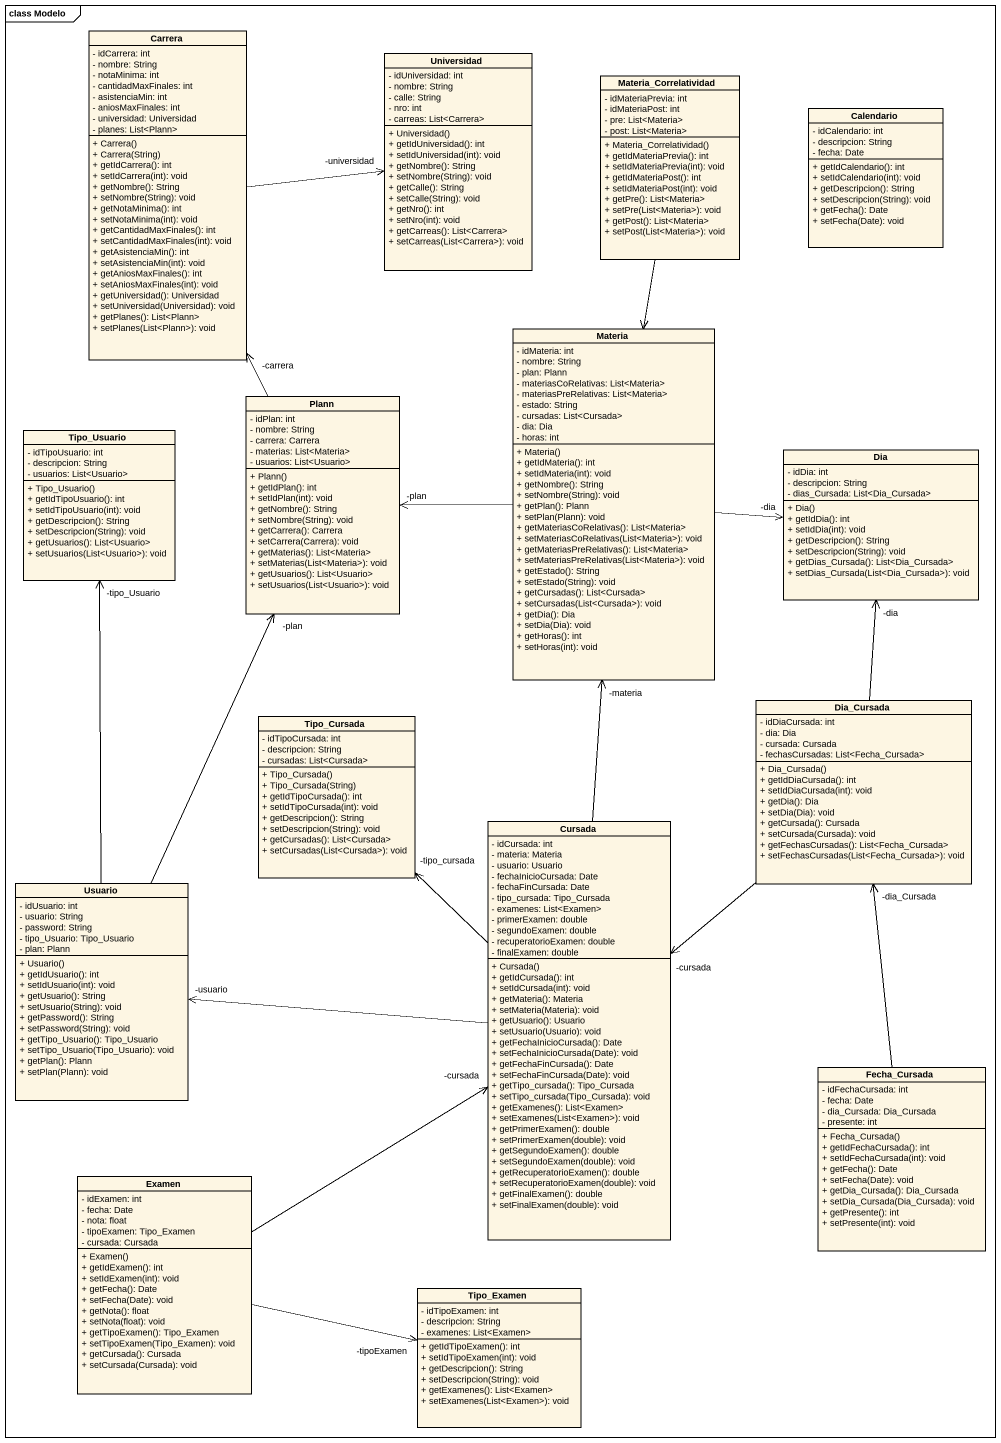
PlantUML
@startuml
mainframe class Modelo
hide circle
hide empty members
skinparam classAttributeIconSize 0
class Carrera {
  - idCarrera: int
  - nombre: String
  - notaMinima: int
  - cantidadMaxFinales: int
  - asistenciaMin: int
  - aniosMaxFinales: int
  - universidad: Universidad
  - planes: List<Plann>
  + Carrera()
  + Carrera(String)
  + getIdCarrera(): int
  + setIdCarrera(int): void
  + getNombre(): String
  + setNombre(String): void
  + getNotaMinima(): int
  + setNotaMinima(int): void
  + getCantidadMaxFinales(): int
  + setCantidadMaxFinales(int): void
  + getAsistenciaMin(): int
  + setAsistenciaMin(int): void
  + getAniosMaxFinales(): int
  + setAniosMaxFinales(int): void
  + getUniversidad(): Universidad
  + setUniversidad(Universidad): void
  + getPlanes(): List<Plann>
  + setPlanes(List<Plann>): void
}
class Universidad {
  - idUniversidad: int
  - nombre: String
  - calle: String
  - nro: int
  - carreas: List<Carrera>
  + Universidad()
  + getIdUniversidad(): int
  + setIdUniversidad(int): void
  + getNombre(): String
  + setNombre(String): void
  + getCalle(): String
  + setCalle(String): void
  + getNro(): int
  + setNro(int): void
  + getCarreas(): List<Carrera>
  + setCarreas(List<Carrera>): void
}
class Materia_Correlatividad {
  - idMateriaPrevia: int
  - idMateriaPost: int
  - pre: List<Materia>
  - post: List<Materia>
  + Materia_Correlatividad()
  + getIdMateriaPrevia(): int
  + setIdMateriaPrevia(int): void
  + getIdMateriaPost(): int
  + setIdMateriaPost(int): void
  + getPre(): List<Materia>
  + setPre(List<Materia>): void
  + getPost(): List<Materia>
  + setPost(List<Materia>): void
}
class Calendario {
  - idCalendario: int
  - descripcion: String
  - fecha: Date
  + getIdCalendario(): int
  + setIdCalendario(int): void
  + getDescripcion(): String
  + setDescripcion(String): void
  + getFecha(): Date
  + setFecha(Date): void
}
class Materia {
  - idMateria: int
  - nombre: String
  - plan: Plann
  - materiasCoRelativas: List<Materia>
  - materiasPreRelativas: List<Materia>
  - estado: String
  - cursadas: List<Cursada>
  - dia: Dia
  - horas: int
  + Materia()
  + getIdMateria(): int
  + setIdMateria(int): void
  + getNombre(): String
  + setNombre(String): void
  + getPlan(): Plann
  + setPlan(Plann): void
  + getMateriasCoRelativas(): List<Materia>
  + setMateriasCoRelativas(List<Materia>): void
  + getMateriasPreRelativas(): List<Materia>
  + setMateriasPreRelativas(List<Materia>): void
  + getEstado(): String
  + setEstado(String): void
  + getCursadas(): List<Cursada>
  + setCursadas(List<Cursada>): void
  + getDia(): Dia
  + setDia(Dia): void
  + getHoras(): int
  + setHoras(int): void
}
class Plann {
  - idPlan: int
  - nombre: String
  - carrera: Carrera
  - materias: List<Materia>
  - usuarios: List<Usuario>
  + Plann()
  + getIdPlan(): int
  + setIdPlan(int): void
  + getNombre(): String
  + setNombre(String): void
  + getCarrera(): Carrera
  + setCarrera(Carrera): void
  + getMaterias(): List<Materia>
  + setMaterias(List<Materia>): void
  + getUsuarios(): List<Usuario>
  + setUsuarios(List<Usuario>): void
}
class Tipo_Usuario {
  - idTipoUsuario: int
  - descripcion: String
  - usuarios: List<Usuario>
  + Tipo_Usuario()
  + getIdTipoUsuario(): int
  + setIdTipoUsuario(int): void
  + getDescripcion(): String
  + setDescripcion(String): void
  + getUsuarios(): List<Usuario>
  + setUsuarios(List<Usuario>): void
}
class Dia {
  - idDia: int
  - descripcion: String
  - dias_Cursada: List<Dia_Cursada>
  + Dia()
  + getIdDia(): int
  + setIdDia(int): void
  + getDescripcion(): String
  + setDescripcion(String): void
  + getDias_Cursada(): List<Dia_Cursada>
  + setDias_Cursada(List<Dia_Cursada>): void
}
class Tipo_Cursada {
  - idTipoCursada: int
  - descripcion: String
  - cursadas: List<Cursada>
  + Tipo_Cursada()
  + Tipo_Cursada(String)
  + getIdTipoCursada(): int
  + setIdTipoCursada(int): void
  + getDescripcion(): String
  + setDescripcion(String): void
  + getCursadas(): List<Cursada>
  + setCursadas(List<Cursada>): void
}
class Dia_Cursada {
  - idDiaCursada: int
  - dia: Dia
  - cursada: Cursada
  - fechasCursadas: List<Fecha_Cursada>
  + Dia_Cursada()
  + getIdDiaCursada(): int
  + setIdDiaCursada(int): void
  + getDia(): Dia
  + setDia(Dia): void
  + getCursada(): Cursada
  + setCursada(Cursada): void
  + getFechasCursadas(): List<Fecha_Cursada>
  + setFechasCursadas(List<Fecha_Cursada>): void
}
class Cursada {
  - idCursada: int
  - materia: Materia
  - usuario: Usuario
  - fechaInicioCursada: Date
  - fechaFinCursada: Date
  - tipo_cursada: Tipo_Cursada
  - examenes: List<Examen>
  - primerExamen: double
  - segundoExamen: double
  - recuperatorioExamen: double
  - finalExamen: double
  + Cursada()
  + getIdCursada(): int
  + setIdCursada(int): void
  + getMateria(): Materia
  + setMateria(Materia): void
  + getUsuario(): Usuario
  + setUsuario(Usuario): void
  + getFechaInicioCursada(): Date
  + setFechaInicioCursada(Date): void
  + getFechaFinCursada(): Date
  + setFechaFinCursada(Date): void
  + getTipo_cursada(): Tipo_Cursada
  + setTipo_cursada(Tipo_Cursada): void
  + getExamenes(): List<Examen>
  + setExamenes(List<Examen>): void
  + getPrimerExamen(): double
  + setPrimerExamen(double): void
  + getSegundoExamen(): double
  + setSegundoExamen(double): void
  + getRecuperatorioExamen(): double
  + setRecuperatorioExamen(double): void
  + getFinalExamen(): double
  + setFinalExamen(double): void
}
class Usuario {
  - idUsuario: int
  - usuario: String
  - password: String
  - tipo_Usuario: Tipo_Usuario
  - plan: Plann
  + Usuario()
  + getIdUsuario(): int
  + setIdUsuario(int): void
  + getUsuario(): String
  + setUsuario(String): void
  + getPassword(): String
  + setPassword(String): void
  + getTipo_Usuario(): Tipo_Usuario
  + setTipo_Usuario(Tipo_Usuario): void
  + getPlan(): Plann
  + setPlan(Plann): void
}
class Fecha_Cursada {
  - idFechaCursada: int
  - fecha: Date
  - dia_Cursada: Dia_Cursada
  - presente: int
  + Fecha_Cursada()
  + getIdFechaCursada(): int
  + setIdFechaCursada(int): void
  + getFecha(): Date
  + setFecha(Date): void
  + getDia_Cursada(): Dia_Cursada
  + setDia_Cursada(Dia_Cursada): void
  + getPresente(): int
  + setPresente(int): void
}
class Examen {
  - idExamen: int
  - fecha: Date
  - nota: float
  - tipoExamen: Tipo_Examen
  - cursada: Cursada
  + Examen()
  + getIdExamen(): int
  + setIdExamen(int): void
  + getFecha(): Date
  + setFecha(Date): void
  + getNota(): float
  + setNota(float): void
  + getTipoExamen(): Tipo_Examen
  + setTipoExamen(Tipo_Examen): void
  + getCursada(): Cursada
  + setCursada(Cursada): void
}
class Tipo_Examen {
  - idTipoExamen: int
  - descripcion: String
  - examenes: List<Examen>
  + getIdTipoExamen(): int
  + setIdTipoExamen(int): void
  + getDescripcion(): String
  + setDescripcion(String): void
  + getExamenes(): List<Examen>
  + setExamenes(List<Examen>): void
}
Carrera -right-> "-universidad" Universidad
Materia_Correlatividad --> Materia
Materia -left-> "-plan" Plann
Materia -right-> "-dia" Dia
Plann -up-> "-carrera" Carrera
Dia_Cursada -up-> "-dia" Dia
Dia_Cursada --> "-cursada" Cursada
Cursada -up-> "-materia" Materia
Cursada -up-> "-tipo_cursada" Tipo_Cursada
Cursada -left-> "-usuario" Usuario
Usuario -up-> "-plan" Plann
Usuario -up-> "-tipo_Usuario" Tipo_Usuario
Fecha_Cursada -up-> "-dia_Cursada" Dia_Cursada
Examen -up-> "-cursada" Cursada
Examen -right-> "-tipoExamen" Tipo_Examen
@enduml
